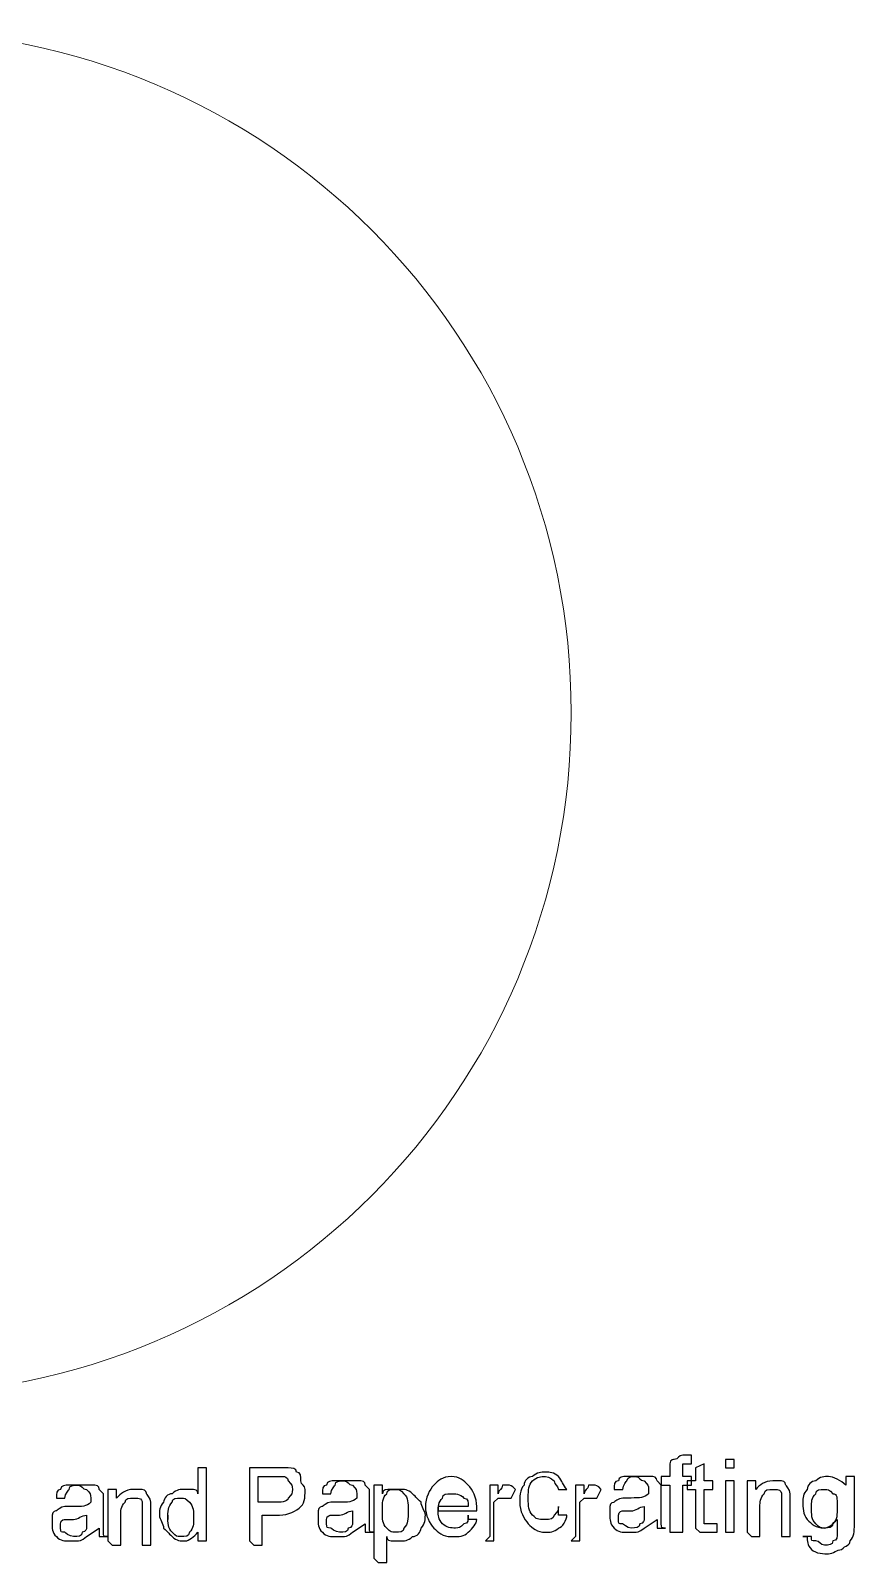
# Model space of a CAD drawing. Header units: centimetres. Extents: x -5.1 to 5.3, y -9.2 to 9.5.
# Drawn here: x 0.21 to 5.29, y -9.18 to 0.26 of the extents above; entities that cross this region are included whole.
import ezdxf

# ---------------------------------------------------------------- set-up
doc = ezdxf.new("R2010")
doc.units = ezdxf.units.CM
doc.header["$MEASUREMENT"] = 0
doc.layers.add('Layer 1', color=7, linetype='Continuous')

msp = doc.modelspace()

# ---------------------------------------------------------------- linework, layer by layer
at = {"layer": 'Layer 1', "color": 254, "lineweight": 13}
msp.add_open_spline([(-0.66146, 0.26458), (1.66687, 0.26458), (3.54541, -1.61396), (3.54541, -3.94229), (3.54541, -3.94229), (3.54541, -6.27062), (1.66687, -8.14916), (-0.66146, -8.14916), (-0.66146, -8.14916), (-2.98979, -8.14916), (-4.86833, -6.27062), (-4.86833, -3.94229), (-4.86833, -3.94229), (-4.86833, -1.61396), (-2.98979, 0.26458), (-0.66146, 0.26458)], degree=3, knots=[0, 0, 0, 0, 0.2, 0.2, 0.2, 0.2, 0.4, 0.4, 0.4, 0.4, 0.6, 0.6, 0.6, 0.6, 1, 1, 1, 1], dxfattribs=at)
at = {"layer": 'Layer 1', "color": 250}
for points, knots in [([(4.15396, -8.99583), (4.15396, -8.99583), (4.15396, -8.70479), (4.15396, -8.70479), (4.15396, -8.70479), (4.15396, -8.70479), (4.10104, -8.70479), (4.10104, -8.70479), (4.10104, -8.70479), (4.10104, -8.70479), (4.10104, -8.65187), (4.10104, -8.65187), (4.10104, -8.65187), (4.10104, -8.65187), (4.15396, -8.65187), (4.15396, -8.65187), (4.15396, -8.65187), (4.15396, -8.65187), (4.15396, -8.62541), (4.15396, -8.62541), (4.15396, -8.62541), (4.15396, -8.59895), (4.15396, -8.59895), (4.15396, -8.57249), (4.15396, -8.57249), (4.15396, -8.54603), (4.18042, -8.54603), (4.18042, -8.54603), (4.18042, -8.54603), (4.20688, -8.54603), (4.20688, -8.51957), (4.23334, -8.51957), (4.23334, -8.51957), (4.2598, -8.51957), (4.2598, -8.51957), (4.28626, -8.51957), (4.28626, -8.51957), (4.28626, -8.51957), (4.28626, -8.57249), (4.28626, -8.57249), (4.28626, -8.57249), (4.28626, -8.57249), (4.2598, -8.57249), (4.2598, -8.57249), (4.2598, -8.57249), (4.23334, -8.57249), (4.23334, -8.57249), (4.23334, -8.57249), (4.23334, -8.57249), (4.23334, -8.57249), (4.23334, -8.59895), (4.23334, -8.62541), (4.23334, -8.62541), (4.23334, -8.62541), (4.23334, -8.65187), (4.23334, -8.65187), (4.23334, -8.65187), (4.23334, -8.65187), (4.28626, -8.65187), (4.28626, -8.65187), (4.28626, -8.65187), (4.28626, -8.65187), (4.28626, -8.70479), (4.28626, -8.70479), (4.28626, -8.70479), (4.28626, -8.70479), (4.23334, -8.70479), (4.23334, -8.70479), (4.23334, -8.70479), (4.23334, -8.70479), (4.23334, -8.99583), (4.23334, -8.99583), (4.23334, -8.99583), (4.23334, -8.99583), (4.18042, -8.99583), (4.18042, -8.99583), (4.18042, -8.99583), (4.18042, -8.99583), (4.15396, -8.99583), (4.15396, -8.99583)], [0, 0, 0, 0, 0.047619, 0.047619, 0.047619, 0.047619, 0.0952381, 0.0952381, 0.0952381, 0.0952381, 0.1428571, 0.1428571, 0.1428571, 0.1428571, 0.1904762, 0.1904762, 0.1904762, 0.1904762, 0.2380952, 0.2380952, 0.2380952, 0.2380952, 0.2857143, 0.2857143, 0.2857143, 0.2857143, 0.3333333, 0.3333333, 0.3333333, 0.3333333, 0.3809524, 0.3809524, 0.3809524, 0.3809524, 0.4285714, 0.4285714, 0.4285714, 0.4285714, 0.4761905, 0.4761905, 0.4761905, 0.4761905, 0.5238095, 0.5238095, 0.5238095, 0.5238095, 0.5714286, 0.5714286, 0.5714286, 0.5714286, 0.6190476, 0.6190476, 0.6190476, 0.6190476, 0.6666667, 0.6666667, 0.6666667, 0.6666667, 0.7142857, 0.7142857, 0.7142857, 0.7142857, 0.7619048, 0.7619048, 0.7619048, 0.7619048, 0.8095238, 0.8095238, 0.8095238, 0.8095238, 0.8571429, 0.8571429, 0.8571429, 0.8571429, 0.9047619, 0.9047619, 0.9047619, 0.9047619, 1, 1, 1, 1]), ([(4.445, -8.94292), (4.445, -8.94292), (4.445, -8.99584), (4.445, -8.99584), (4.445, -8.99584), (4.41854, -8.99584), (4.41854, -8.99584), (4.39208, -8.99584), (4.39208, -8.99584), (4.36562, -8.99584), (4.36562, -8.99584), (4.33916, -8.99584), (4.33916, -8.99584), (4.33916, -8.99584), (4.3127, -8.96938), (4.3127, -8.96938), (4.3127, -8.96938), (4.3127, -8.96938), (4.3127, -8.94292), (4.3127, -8.91646), (4.3127, -8.91646), (4.3127, -8.91646), (4.3127, -8.73125), (4.3127, -8.73125), (4.3127, -8.73125), (4.3127, -8.73125), (4.25978, -8.73125), (4.25978, -8.73125), (4.25978, -8.73125), (4.25978, -8.73125), (4.25978, -8.67833), (4.25978, -8.67833), (4.25978, -8.67833), (4.25978, -8.67833), (4.3127, -8.67833), (4.3127, -8.67833), (4.3127, -8.67833), (4.3127, -8.67833), (4.3127, -8.59896), (4.3127, -8.59896), (4.3127, -8.59896), (4.3127, -8.59896), (4.36562, -8.5725), (4.36562, -8.5725), (4.36562, -8.5725), (4.36562, -8.5725), (4.36562, -8.67833), (4.36562, -8.67833), (4.36562, -8.67833), (4.36562, -8.67833), (4.41854, -8.67833), (4.41854, -8.67833), (4.41854, -8.67833), (4.41854, -8.67833), (4.41854, -8.73125), (4.41854, -8.73125), (4.41854, -8.73125), (4.41854, -8.73125), (4.36562, -8.73125), (4.36562, -8.73125), (4.36562, -8.73125), (4.36562, -8.73125), (4.36562, -8.91646), (4.36562, -8.91646), (4.36562, -8.91646), (4.36562, -8.94292), (4.36562, -8.94292), (4.36562, -8.94292), (4.36562, -8.94292), (4.36562, -8.94292), (4.36562, -8.94292), (4.36562, -8.94292), (4.36562, -8.94292), (4.36562, -8.94292), (4.36562, -8.94292), (4.39208, -8.94292), (4.39208, -8.94292), (4.39208, -8.94292), (4.41854, -8.94292), (4.41854, -8.94292), (4.41854, -8.94292), (4.41854, -8.94292), (4.445, -8.94292), (4.445, -8.94292)], [0, 0, 0, 0, 0.0454545, 0.0454545, 0.0454545, 0.0454545, 0.0909091, 0.0909091, 0.0909091, 0.0909091, 0.1363636, 0.1363636, 0.1363636, 0.1363636, 0.1818182, 0.1818182, 0.1818182, 0.1818182, 0.2272727, 0.2272727, 0.2272727, 0.2272727, 0.2727273, 0.2727273, 0.2727273, 0.2727273, 0.3181818, 0.3181818, 0.3181818, 0.3181818, 0.3636364, 0.3636364, 0.3636364, 0.3636364, 0.4090909, 0.4090909, 0.4090909, 0.4090909, 0.4545455, 0.4545455, 0.4545455, 0.4545455, 0.5, 0.5, 0.5, 0.5, 0.5454545, 0.5454545, 0.5454545, 0.5454545, 0.5909091, 0.5909091, 0.5909091, 0.5909091, 0.6363636, 0.6363636, 0.6363636, 0.6363636, 0.6818182, 0.6818182, 0.6818182, 0.6818182, 0.7272727, 0.7272727, 0.7272727, 0.7272727, 0.7727273, 0.7727273, 0.7727273, 0.7727273, 0.8181818, 0.8181818, 0.8181818, 0.8181818, 0.8636364, 0.8636364, 0.8636364, 0.8636364, 0.9090909, 0.9090909, 0.9090909, 0.9090909, 1, 1, 1, 1]), ([(4.49792, -8.59896), (4.49792, -8.59896), (4.49792, -8.54604), (4.49792, -8.54604), (4.49792, -8.54604), (4.49792, -8.54604), (4.55084, -8.54604), (4.55084, -8.54604), (4.55084, -8.54604), (4.55084, -8.54604), (4.55084, -8.59896), (4.55084, -8.59896), (4.55084, -8.59896), (4.55084, -8.59896), (4.49792, -8.59896), (4.49792, -8.59896)], [0, 0, 0, 0, 0.2, 0.2, 0.2, 0.2, 0.4, 0.4, 0.4, 0.4, 0.6, 0.6, 0.6, 0.6, 1, 1, 1, 1]), ([(1.24354, -9.04875), (1.24354, -9.04875), (1.24354, -8.99583), (1.24354, -8.99583), (1.24354, -8.99583), (1.21708, -9.02229), (1.19062, -9.04875), (1.16416, -9.04875), (1.16416, -9.04875), (1.1377, -9.04875), (1.11124, -9.04875), (1.08478, -9.02229), (1.08478, -9.02229), (1.05832, -8.99583), (1.05832, -8.99583), (1.03186, -8.96937), (1.03186, -8.96937), (1.03186, -8.94291), (1.0054, -8.91645), (1.0054, -8.89), (1.0054, -8.89), (1.0054, -8.86354), (1.0054, -8.83708), (1.03186, -8.81063), (1.03186, -8.81063), (1.03186, -8.78417), (1.05832, -8.75771), (1.08478, -8.75771), (1.08478, -8.75771), (1.11124, -8.73125), (1.1377, -8.73125), (1.16416, -8.73125), (1.16416, -8.73125), (1.19062, -8.73125), (1.19062, -8.73125), (1.21708, -8.73125), (1.21708, -8.73125), (1.24354, -8.73125), (1.24354, -8.75771), (1.24354, -8.75771), (1.24354, -8.75771), (1.24354, -8.75771), (1.24354, -8.59896), (1.24354, -8.59896), (1.24354, -8.59896), (1.24354, -8.59896), (1.29646, -8.59896), (1.29646, -8.59896), (1.29646, -8.59896), (1.29646, -8.59896), (1.29646, -9.04875), (1.29646, -9.04875), (1.29646, -9.04875), (1.29646, -9.04875), (1.24354, -9.04875), (1.24354, -9.04875)], [0, 0, 0, 0, 0.0666667, 0.0666667, 0.0666667, 0.0666667, 0.1333333, 0.1333333, 0.1333333, 0.1333333, 0.2, 0.2, 0.2, 0.2, 0.2666667, 0.2666667, 0.2666667, 0.2666667, 0.3333333, 0.3333333, 0.3333333, 0.3333333, 0.4, 0.4, 0.4, 0.4, 0.4666667, 0.4666667, 0.4666667, 0.4666667, 0.5333333, 0.5333333, 0.5333333, 0.5333333, 0.6, 0.6, 0.6, 0.6, 0.6666667, 0.6666667, 0.6666667, 0.6666667, 0.7333333, 0.7333333, 0.7333333, 0.7333333, 0.8, 0.8, 0.8, 0.8, 0.8666667, 0.8666667, 0.8666667, 0.8666667, 1, 1, 1, 1]), ([(1.56104, -9.04875), (1.56104, -9.04875), (1.56104, -8.59896), (1.56104, -8.59896), (1.56104, -8.59896), (1.56104, -8.59896), (1.71979, -8.59896), (1.71979, -8.59896), (1.71979, -8.59896), (1.74625, -8.59896), (1.77271, -8.59896), (1.79917, -8.59896), (1.79917, -8.59896), (1.82563, -8.59896), (1.85209, -8.59896), (1.85209, -8.62542), (1.85209, -8.62542), (1.87855, -8.62542), (1.87855, -8.65188), (1.87855, -8.67834), (1.87855, -8.67834), (1.87855, -8.7048), (1.90501, -8.7048), (1.90501, -8.73126), (1.90501, -8.73126), (1.90501, -8.75772), (1.90501, -8.81064), (1.87855, -8.83709), (1.87855, -8.83709), (1.85209, -8.86355), (1.79917, -8.89001), (1.74626, -8.89001), (1.74626, -8.89001), (1.74626, -8.89001), (1.64043, -8.89001), (1.64043, -8.89001), (1.64043, -8.89001), (1.64043, -8.89001), (1.64043, -9.07522), (1.64043, -9.07522), (1.64043, -9.07522), (1.64043, -9.07522), (1.58751, -9.07522), (1.58751, -9.07522), (1.58751, -9.07522), (1.58751, -9.07522), (1.56104, -9.04875), (1.56104, -9.04875)], [0, 0, 0, 0, 0.0769231, 0.0769231, 0.0769231, 0.0769231, 0.1538462, 0.1538462, 0.1538462, 0.1538462, 0.2307692, 0.2307692, 0.2307692, 0.2307692, 0.3076923, 0.3076923, 0.3076923, 0.3076923, 0.3846154, 0.3846154, 0.3846154, 0.3846154, 0.4615385, 0.4615385, 0.4615385, 0.4615385, 0.5384615, 0.5384615, 0.5384615, 0.5384615, 0.6153846, 0.6153846, 0.6153846, 0.6153846, 0.6923077, 0.6923077, 0.6923077, 0.6923077, 0.7692308, 0.7692308, 0.7692308, 0.7692308, 0.8461538, 0.8461538, 0.8461538, 0.8461538, 1, 1, 1, 1]), ([(1.61396, -8.81062), (1.61396, -8.81062), (1.71979, -8.81062), (1.71979, -8.81062), (1.71979, -8.81062), (1.74625, -8.81062), (1.79917, -8.81062), (1.79917, -8.78416), (1.79917, -8.78416), (1.82563, -8.7577), (1.82563, -8.7577), (1.82563, -8.73124), (1.82563, -8.73124), (1.82563, -8.70478), (1.82563, -8.70478), (1.79917, -8.67832), (1.79917, -8.67832), (1.79917, -8.65186), (1.77271, -8.65186), (1.77271, -8.65186), (1.77271, -8.65186), (1.77271, -8.65186), (1.74625, -8.65186), (1.71979, -8.65186), (1.71979, -8.65186), (1.71979, -8.65186), (1.61396, -8.65186), (1.61396, -8.65186), (1.61396, -8.65186), (1.61396, -8.65186), (1.61396, -8.81061), (1.61396, -8.81061), (1.61396, -8.81061), (1.61396, -8.81061), (1.61396, -8.81062), (1.61396, -8.81062)], [0, 0, 0, 0, 0.1, 0.1, 0.1, 0.1, 0.2, 0.2, 0.2, 0.2, 0.3, 0.3, 0.3, 0.3, 0.4, 0.4, 0.4, 0.4, 0.5, 0.5, 0.5, 0.5, 0.6, 0.6, 0.6, 0.6, 0.7, 0.7, 0.7, 0.7, 0.8, 0.8, 0.8, 0.8, 1, 1, 1, 1]), ([(2.19604, -8.99583), (2.16958, -9.02229), (2.14312, -9.02229), (2.14312, -9.02229), (2.14312, -9.02229), (2.11666, -9.02229), (2.0902, -9.02229), (2.0902, -9.02229), (2.0902, -9.02229), (2.06374, -9.02229), (2.03728, -9.02229), (2.01082, -8.99583), (2.01082, -8.99583), (1.98436, -8.96937), (1.98436, -8.94291), (1.98436, -8.91646), (1.98436, -8.91646), (1.98436, -8.89), (1.98436, -8.89), (1.98436, -8.86354), (1.98436, -8.86354), (1.98436, -8.83708), (2.01082, -8.83708), (2.01082, -8.83708), (2.01082, -8.83708), (2.01082, -8.83708), (2.03728, -8.81062), (2.06374, -8.81062), (2.06374, -8.81062), (2.06374, -8.81062), (2.0902, -8.81062), (2.11666, -8.81062), (2.11666, -8.81062), (2.16958, -8.81062), (2.19604, -8.81062), (2.22249, -8.78416), (2.22249, -8.78416), (2.22249, -8.78416), (2.22249, -8.78416), (2.22249, -8.7577), (2.22249, -8.7577), (2.22249, -8.73124), (2.22249, -8.73124), (2.19603, -8.70478), (2.19603, -8.70478), (2.16957, -8.70478), (2.16957, -8.67832), (2.14311, -8.67832), (2.14311, -8.67832), (2.11665, -8.67832), (2.09019, -8.67832), (2.09019, -8.70478), (2.09019, -8.70478), (2.09019, -8.70478), (2.06373, -8.73124), (2.06373, -8.7577), (2.06373, -8.7577), (2.06373, -8.7577), (2.01081, -8.7577), (2.01081, -8.7577), (2.01081, -8.7577), (2.01081, -8.73124), (2.01081, -8.70478), (2.03727, -8.70478), (2.03727, -8.70478), (2.03727, -8.67832), (2.06373, -8.67832), (2.09019, -8.67832), (2.09019, -8.67832), (2.11665, -8.67832), (2.14311, -8.67832), (2.16957, -8.67832), (2.16957, -8.67832), (2.19603, -8.67832), (2.22249, -8.67832), (2.24895, -8.67832), (2.24895, -8.67832), (2.27541, -8.67832), (2.27541, -8.70478), (2.27541, -8.70478), (2.27541, -8.70478), (2.27541, -8.70478), (2.30187, -8.73124), (2.30187, -8.73124), (2.30187, -8.73124), (2.30187, -8.73124), (2.30187, -8.7577), (2.30187, -8.78416), (2.30187, -8.78416), (2.30187, -8.78416), (2.30187, -8.86354), (2.30187, -8.86354), (2.30187, -8.86354), (2.30187, -8.91646), (2.30187, -8.94292), (2.30187, -8.96937), (2.30187, -8.96937), (2.30187, -8.99583), (2.30187, -8.99583), (2.32833, -8.99583), (2.32833, -8.99583), (2.32833, -8.99583), (2.27541, -8.99583), (2.27541, -8.99583), (2.27541, -8.99583), (2.27541, -8.99583), (2.27541, -8.96937), (2.27541, -8.94291), (2.27541, -8.94291), (2.27541, -8.94291), (2.19604, -8.99583), (2.19604, -8.99583)], [0, 0, 0, 0, 0.0344828, 0.0344828, 0.0344828, 0.0344828, 0.0689655, 0.0689655, 0.0689655, 0.0689655, 0.1034483, 0.1034483, 0.1034483, 0.1034483, 0.137931, 0.137931, 0.137931, 0.137931, 0.1724138, 0.1724138, 0.1724138, 0.1724138, 0.2068966, 0.2068966, 0.2068966, 0.2068966, 0.2413793, 0.2413793, 0.2413793, 0.2413793, 0.2758621, 0.2758621, 0.2758621, 0.2758621, 0.3103448, 0.3103448, 0.3103448, 0.3103448, 0.3448276, 0.3448276, 0.3448276, 0.3448276, 0.3793103, 0.3793103, 0.3793103, 0.3793103, 0.4137931, 0.4137931, 0.4137931, 0.4137931, 0.4482759, 0.4482759, 0.4482759, 0.4482759, 0.4827586, 0.4827586, 0.4827586, 0.4827586, 0.5172414, 0.5172414, 0.5172414, 0.5172414, 0.5517241, 0.5517241, 0.5517241, 0.5517241, 0.5862069, 0.5862069, 0.5862069, 0.5862069, 0.6206897, 0.6206897, 0.6206897, 0.6206897, 0.6551724, 0.6551724, 0.6551724, 0.6551724, 0.6896552, 0.6896552, 0.6896552, 0.6896552, 0.7241379, 0.7241379, 0.7241379, 0.7241379, 0.7586207, 0.7586207, 0.7586207, 0.7586207, 0.7931034, 0.7931034, 0.7931034, 0.7931034, 0.8275862, 0.8275862, 0.8275862, 0.8275862, 0.862069, 0.862069, 0.862069, 0.862069, 0.8965517, 0.8965517, 0.8965517, 0.8965517, 0.9310345, 0.9310345, 0.9310345, 0.9310345, 1, 1, 1, 1]), ([(2.91042, -8.91646), (2.91042, -8.91646), (2.96334, -8.91646), (2.96334, -8.91646), (2.96334, -8.91646), (2.96334, -8.94292), (2.93688, -8.96938), (2.91042, -8.99584), (2.91042, -8.99584), (2.88396, -9.0223), (2.8575, -9.0223), (2.80459, -9.0223), (2.80459, -9.0223), (2.75167, -9.0223), (2.72521, -8.99584), (2.69876, -8.96938), (2.69876, -8.96938), (2.6723, -8.94292), (2.64584, -8.89001), (2.64584, -8.83709), (2.64584, -8.83709), (2.64584, -8.78417), (2.6723, -8.73126), (2.69876, -8.7048), (2.69876, -8.7048), (2.72522, -8.67834), (2.75168, -8.65188), (2.80459, -8.65188), (2.80459, -8.65188), (2.85751, -8.65188), (2.88397, -8.67834), (2.91042, -8.7048), (2.91042, -8.7048), (2.93688, -8.73126), (2.96334, -8.78418), (2.96334, -8.83709), (2.96334, -8.83709), (2.96334, -8.83709), (2.96334, -8.83709), (2.96334, -8.86355), (2.96334, -8.86355), (2.96334, -8.86355), (2.72521, -8.86355), (2.72521, -8.86355), (2.72521, -8.86355), (2.72521, -8.89001), (2.72521, -8.91647), (2.75167, -8.94293), (2.75167, -8.94293), (2.77813, -8.96939), (2.80459, -8.96939), (2.83105, -8.96939), (2.83105, -8.96939), (2.85751, -8.96939), (2.85751, -8.96939), (2.88397, -8.94293), (2.88397, -8.94293), (2.91043, -8.94293), (2.91043, -8.91647), (2.91043, -8.89001), (2.91043, -8.89001), (2.91043, -8.89001), (2.91042, -8.91646), (2.91042, -8.91646)], [0, 0, 0, 0, 0.0588235, 0.0588235, 0.0588235, 0.0588235, 0.1176471, 0.1176471, 0.1176471, 0.1176471, 0.1764706, 0.1764706, 0.1764706, 0.1764706, 0.2352941, 0.2352941, 0.2352941, 0.2352941, 0.2941176, 0.2941176, 0.2941176, 0.2941176, 0.3529412, 0.3529412, 0.3529412, 0.3529412, 0.4117647, 0.4117647, 0.4117647, 0.4117647, 0.4705882, 0.4705882, 0.4705882, 0.4705882, 0.5294118, 0.5294118, 0.5294118, 0.5294118, 0.5882353, 0.5882353, 0.5882353, 0.5882353, 0.6470588, 0.6470588, 0.6470588, 0.6470588, 0.7058824, 0.7058824, 0.7058824, 0.7058824, 0.7647059, 0.7647059, 0.7647059, 0.7647059, 0.8235294, 0.8235294, 0.8235294, 0.8235294, 0.8823529, 0.8823529, 0.8823529, 0.8823529, 1, 1, 1, 1]), ([(3.46604, -8.89), (3.46604, -8.89), (3.51896, -8.89), (3.51896, -8.89), (3.51896, -8.89), (3.51896, -8.91646), (3.4925, -8.96938), (3.46604, -8.96938), (3.46604, -8.96938), (3.43958, -8.99584), (3.41312, -8.99584), (3.38666, -8.99584), (3.38666, -8.99584), (3.33374, -8.99584), (3.30728, -8.96938), (3.28083, -8.94292), (3.28083, -8.94292), (3.25437, -8.91646), (3.22791, -8.86355), (3.22791, -8.81063), (3.22791, -8.81063), (3.22791, -8.78417), (3.22791, -8.73126), (3.25437, -8.7048), (3.25437, -8.7048), (3.25437, -8.67834), (3.28083, -8.65188), (3.30729, -8.65188), (3.30729, -8.65188), (3.33375, -8.62542), (3.36021, -8.62542), (3.38667, -8.62542), (3.38667, -8.62542), (3.41313, -8.62542), (3.43959, -8.62542), (3.46605, -8.65188), (3.46605, -8.65188), (3.49251, -8.67834), (3.49251, -8.7048), (3.51897, -8.73126), (3.51897, -8.73126), (3.51897, -8.73126), (3.46605, -8.73126), (3.46605, -8.73126), (3.46605, -8.73126), (3.46605, -8.7048), (3.43959, -8.7048), (3.43959, -8.67834), (3.43959, -8.67834), (3.43959, -8.67834), (3.41313, -8.65188), (3.38667, -8.65188), (3.38667, -8.65188), (3.36021, -8.65188), (3.33375, -8.65188), (3.30729, -8.67834), (3.30729, -8.67834), (3.28083, -8.7048), (3.28083, -8.73126), (3.28083, -8.78417), (3.28083, -8.78417), (3.28083, -8.83709), (3.28083, -8.86355), (3.30729, -8.89), (3.30729, -8.89), (3.33375, -8.91646), (3.33375, -8.91646), (3.38667, -8.91646), (3.38667, -8.91646), (3.41313, -8.91646), (3.43959, -8.91646), (3.43959, -8.89), (3.43959, -8.89), (3.46605, -8.86354), (3.46605, -8.86354), (3.46605, -8.83708), (3.46605, -8.83708), (3.46605, -8.83708), (3.46604, -8.89), (3.46604, -8.89)], [0, 0, 0, 0, 0.047619, 0.047619, 0.047619, 0.047619, 0.0952381, 0.0952381, 0.0952381, 0.0952381, 0.1428571, 0.1428571, 0.1428571, 0.1428571, 0.1904762, 0.1904762, 0.1904762, 0.1904762, 0.2380952, 0.2380952, 0.2380952, 0.2380952, 0.2857143, 0.2857143, 0.2857143, 0.2857143, 0.3333333, 0.3333333, 0.3333333, 0.3333333, 0.3809524, 0.3809524, 0.3809524, 0.3809524, 0.4285714, 0.4285714, 0.4285714, 0.4285714, 0.4761905, 0.4761905, 0.4761905, 0.4761905, 0.5238095, 0.5238095, 0.5238095, 0.5238095, 0.5714286, 0.5714286, 0.5714286, 0.5714286, 0.6190476, 0.6190476, 0.6190476, 0.6190476, 0.6666667, 0.6666667, 0.6666667, 0.6666667, 0.7142857, 0.7142857, 0.7142857, 0.7142857, 0.7619048, 0.7619048, 0.7619048, 0.7619048, 0.8095238, 0.8095238, 0.8095238, 0.8095238, 0.8571429, 0.8571429, 0.8571429, 0.8571429, 0.9047619, 0.9047619, 0.9047619, 0.9047619, 1, 1, 1, 1]), ([(3.99521, -8.96937), (3.96875, -8.99583), (3.94229, -8.99583), (3.94229, -8.99583), (3.94229, -8.99583), (3.91583, -8.99583), (3.88937, -8.99583), (3.88937, -8.99583), (3.88937, -8.99583), (3.86291, -8.99583), (3.83645, -8.99583), (3.80999, -8.96937), (3.80999, -8.96937), (3.78353, -8.94291), (3.78353, -8.91645), (3.78353, -8.89), (3.78353, -8.89), (3.78353, -8.86354), (3.78353, -8.86354), (3.78353, -8.83708), (3.78353, -8.83708), (3.78353, -8.81062), (3.80999, -8.81062), (3.80999, -8.81062), (3.80999, -8.81062), (3.80999, -8.81062), (3.83645, -8.78416), (3.86291, -8.78416), (3.86291, -8.78416), (3.86291, -8.78416), (3.88937, -8.78416), (3.91583, -8.78416), (3.91583, -8.78416), (3.96875, -8.78416), (3.99521, -8.78416), (4.02166, -8.7577), (4.02166, -8.7577), (4.02166, -8.7577), (4.02166, -8.7577), (4.02166, -8.73124), (4.02166, -8.73124), (4.02166, -8.70478), (4.02166, -8.70478), (3.9952, -8.67832), (3.9952, -8.67832), (3.96874, -8.67832), (3.96874, -8.65186), (3.94228, -8.65186), (3.94228, -8.65186), (3.91582, -8.65186), (3.88936, -8.65186), (3.88936, -8.67832), (3.88936, -8.67832), (3.88936, -8.67832), (3.8629, -8.70478), (3.8629, -8.73124), (3.8629, -8.73124), (3.8629, -8.73124), (3.80998, -8.73124), (3.80998, -8.73124), (3.80998, -8.73124), (3.80998, -8.70478), (3.80998, -8.67832), (3.83644, -8.67832), (3.83644, -8.67832), (3.83644, -8.65186), (3.8629, -8.65186), (3.88936, -8.65186), (3.88936, -8.65186), (3.91582, -8.65186), (3.94228, -8.65186), (3.96874, -8.65186), (3.96874, -8.65186), (3.9952, -8.65186), (4.02166, -8.65186), (4.04812, -8.65186), (4.04812, -8.65186), (4.07458, -8.65186), (4.07458, -8.67832), (4.07458, -8.67832), (4.07458, -8.67832), (4.07458, -8.67832), (4.10104, -8.70478), (4.10104, -8.70478), (4.10104, -8.70478), (4.10104, -8.70478), (4.10104, -8.73124), (4.10104, -8.7577), (4.10104, -8.7577), (4.10104, -8.7577), (4.10104, -8.83708), (4.10104, -8.83708), (4.10104, -8.83708), (4.10104, -8.89), (4.10104, -8.91646), (4.10104, -8.94291), (4.10104, -8.94291), (4.10104, -8.96937), (4.10104, -8.96937), (4.1275, -8.96937), (4.1275, -8.96937), (4.1275, -8.96937), (4.07458, -8.96937), (4.07458, -8.96937), (4.07458, -8.96937), (4.07458, -8.96937), (4.07458, -8.94291), (4.07458, -8.91645), (4.07458, -8.91645), (4.07458, -8.91645), (3.99521, -8.96937), (3.99521, -8.96937)], [0, 0, 0, 0, 0.0344828, 0.0344828, 0.0344828, 0.0344828, 0.0689655, 0.0689655, 0.0689655, 0.0689655, 0.1034483, 0.1034483, 0.1034483, 0.1034483, 0.137931, 0.137931, 0.137931, 0.137931, 0.1724138, 0.1724138, 0.1724138, 0.1724138, 0.2068966, 0.2068966, 0.2068966, 0.2068966, 0.2413793, 0.2413793, 0.2413793, 0.2413793, 0.2758621, 0.2758621, 0.2758621, 0.2758621, 0.3103448, 0.3103448, 0.3103448, 0.3103448, 0.3448276, 0.3448276, 0.3448276, 0.3448276, 0.3793103, 0.3793103, 0.3793103, 0.3793103, 0.4137931, 0.4137931, 0.4137931, 0.4137931, 0.4482759, 0.4482759, 0.4482759, 0.4482759, 0.4827586, 0.4827586, 0.4827586, 0.4827586, 0.5172414, 0.5172414, 0.5172414, 0.5172414, 0.5517241, 0.5517241, 0.5517241, 0.5517241, 0.5862069, 0.5862069, 0.5862069, 0.5862069, 0.6206897, 0.6206897, 0.6206897, 0.6206897, 0.6551724, 0.6551724, 0.6551724, 0.6551724, 0.6896552, 0.6896552, 0.6896552, 0.6896552, 0.7241379, 0.7241379, 0.7241379, 0.7241379, 0.7586207, 0.7586207, 0.7586207, 0.7586207, 0.7931034, 0.7931034, 0.7931034, 0.7931034, 0.8275862, 0.8275862, 0.8275862, 0.8275862, 0.862069, 0.862069, 0.862069, 0.862069, 0.8965517, 0.8965517, 0.8965517, 0.8965517, 0.9310345, 0.9310345, 0.9310345, 0.9310345, 1, 1, 1, 1]), ([(4.49792, -8.99583), (4.49792, -8.99583), (4.49792, -8.67833), (4.49792, -8.67833), (4.49792, -8.67833), (4.49792, -8.67833), (4.55084, -8.67833), (4.55084, -8.67833), (4.55084, -8.67833), (4.55084, -8.67833), (4.55084, -8.99583), (4.55084, -8.99583), (4.55084, -8.99583), (4.55084, -8.99583), (4.49792, -8.99583), (4.49792, -8.99583)], [0, 0, 0, 0, 0.2, 0.2, 0.2, 0.2, 0.4, 0.4, 0.4, 0.4, 0.6, 0.6, 0.6, 0.6, 1, 1, 1, 1]), ([(4.63021, -8.99583), (4.63021, -8.99583), (4.63021, -8.67833), (4.63021, -8.67833), (4.63021, -8.67833), (4.63021, -8.67833), (4.68313, -8.67833), (4.68313, -8.67833), (4.68313, -8.67833), (4.68313, -8.67833), (4.68313, -8.73125), (4.68313, -8.73125), (4.68313, -8.73125), (4.70959, -8.70479), (4.73605, -8.67833), (4.78896, -8.67833), (4.78896, -8.67833), (4.81542, -8.67833), (4.81542, -8.67833), (4.84188, -8.67833), (4.84188, -8.67833), (4.86834, -8.67833), (4.86834, -8.70479), (4.86834, -8.70479), (4.86834, -8.70479), (4.86834, -8.70479), (4.8948, -8.73125), (4.8948, -8.75771), (4.8948, -8.75771), (4.8948, -8.75771), (4.8948, -8.78417), (4.8948, -8.81063), (4.8948, -8.81063), (4.8948, -8.81063), (4.8948, -9.0223), (4.8948, -9.0223), (4.8948, -9.0223), (4.8948, -9.0223), (4.84188, -9.0223), (4.84188, -9.0223), (4.84188, -9.0223), (4.84188, -9.0223), (4.84188, -8.81063), (4.84188, -8.81063), (4.84188, -8.81063), (4.84188, -8.78417), (4.84188, -8.75771), (4.84188, -8.75771), (4.84188, -8.75771), (4.84188, -8.75771), (4.84188, -8.73125), (4.81542, -8.73125), (4.81542, -8.73125), (4.81542, -8.73125), (4.78896, -8.73125), (4.78896, -8.73125), (4.78896, -8.73125), (4.7625, -8.73125), (4.73604, -8.73125), (4.73604, -8.75771), (4.73604, -8.75771), (4.70958, -8.78417), (4.70958, -8.81063), (4.70958, -8.83709), (4.70958, -8.83709), (4.70958, -8.83709), (4.70958, -9.0223), (4.70958, -9.0223), (4.70958, -9.0223), (4.70958, -9.0223), (4.65666, -9.0223), (4.65666, -9.0223), (4.65666, -9.0223), (4.65666, -9.0223), (4.63021, -8.99583), (4.63021, -8.99583)], [0, 0, 0, 0, 0.05, 0.05, 0.05, 0.05, 0.1, 0.1, 0.1, 0.1, 0.15, 0.15, 0.15, 0.15, 0.2, 0.2, 0.2, 0.2, 0.25, 0.25, 0.25, 0.25, 0.3, 0.3, 0.3, 0.3, 0.35, 0.35, 0.35, 0.35, 0.4, 0.4, 0.4, 0.4, 0.45, 0.45, 0.45, 0.45, 0.5, 0.5, 0.5, 0.5, 0.55, 0.55, 0.55, 0.55, 0.6, 0.6, 0.6, 0.6, 0.65, 0.65, 0.65, 0.65, 0.7, 0.7, 0.7, 0.7, 0.75, 0.75, 0.75, 0.75, 0.8, 0.8, 0.8, 0.8, 0.85, 0.85, 0.85, 0.85, 0.9, 0.9, 0.9, 0.9, 1, 1, 1, 1]), ([(4.97417, -9.02229), (4.97417, -9.02229), (5.02709, -9.02229), (5.02709, -9.02229), (5.02709, -9.02229), (5.02709, -9.04875), (5.02709, -9.04875), (5.05355, -9.04875), (5.05355, -9.04875), (5.08001, -9.04875), (5.08001, -9.07521), (5.10647, -9.07521), (5.10647, -9.07521), (5.13293, -9.07521), (5.15939, -9.07521), (5.15939, -9.04875), (5.15939, -9.04875), (5.18585, -9.04875), (5.18585, -9.02229), (5.18585, -8.99583), (5.18585, -8.99583), (5.18585, -8.99583), (5.18585, -8.96937), (5.18585, -8.91646), (5.18585, -8.91646), (5.15939, -8.94292), (5.13293, -8.96938), (5.10647, -8.96938), (5.10647, -8.96938), (5.05355, -8.96938), (5.02709, -8.94292), (5.00064, -8.91646), (5.00064, -8.91646), (4.97418, -8.89), (4.97418, -8.83709), (4.97418, -8.81063), (4.97418, -8.81063), (4.97418, -8.78417), (4.97418, -8.75771), (5.00064, -8.73126), (5.00064, -8.73126), (5.00064, -8.7048), (5.0271, -8.67834), (5.05356, -8.67834), (5.05356, -8.67834), (5.08002, -8.65188), (5.10648, -8.65188), (5.13294, -8.65188), (5.13294, -8.65188), (5.1594, -8.65188), (5.21232, -8.67834), (5.23877, -8.7048), (5.23877, -8.7048), (5.23877, -8.7048), (5.23877, -8.65188), (5.23877, -8.65188), (5.23877, -8.65188), (5.23877, -8.65188), (5.29169, -8.65188), (5.29169, -8.65188), (5.29169, -8.65188), (5.29169, -8.65188), (5.29169, -8.94292), (5.29169, -8.94292), (5.29169, -8.94292), (5.29169, -8.99584), (5.29169, -9.0223), (5.26523, -9.04875), (5.26523, -9.04875), (5.26523, -9.07521), (5.23877, -9.07521), (5.21231, -9.10167), (5.21231, -9.10167), (5.18585, -9.10167), (5.15939, -9.12813), (5.13293, -9.12813), (5.13293, -9.12813), (5.10647, -9.12813), (5.05355, -9.12813), (5.0271, -9.10167), (5.0271, -9.10167), (5.00064, -9.07521), (5.00064, -9.04875), (5.00064, -9.0223), (5.00064, -9.0223), (5.00064, -9.0223), (4.97417, -9.02229), (4.97417, -9.02229)], [0, 0, 0, 0, 0.0434783, 0.0434783, 0.0434783, 0.0434783, 0.0869565, 0.0869565, 0.0869565, 0.0869565, 0.1304348, 0.1304348, 0.1304348, 0.1304348, 0.173913, 0.173913, 0.173913, 0.173913, 0.2173913, 0.2173913, 0.2173913, 0.2173913, 0.2608696, 0.2608696, 0.2608696, 0.2608696, 0.3043478, 0.3043478, 0.3043478, 0.3043478, 0.3478261, 0.3478261, 0.3478261, 0.3478261, 0.3913043, 0.3913043, 0.3913043, 0.3913043, 0.4347826, 0.4347826, 0.4347826, 0.4347826, 0.4782609, 0.4782609, 0.4782609, 0.4782609, 0.5217391, 0.5217391, 0.5217391, 0.5217391, 0.5652174, 0.5652174, 0.5652174, 0.5652174, 0.6086957, 0.6086957, 0.6086957, 0.6086957, 0.6521739, 0.6521739, 0.6521739, 0.6521739, 0.6956522, 0.6956522, 0.6956522, 0.6956522, 0.7391304, 0.7391304, 0.7391304, 0.7391304, 0.7826087, 0.7826087, 0.7826087, 0.7826087, 0.826087, 0.826087, 0.826087, 0.826087, 0.8695652, 0.8695652, 0.8695652, 0.8695652, 0.9130435, 0.9130435, 0.9130435, 0.9130435, 1, 1, 1, 1]), ([(0.55563, -9.02229), (0.52917, -9.04875), (0.50271, -9.04875), (0.50271, -9.04875), (0.50271, -9.04875), (0.47625, -9.04875), (0.44979, -9.04875), (0.44979, -9.04875), (0.44979, -9.04875), (0.42333, -9.04875), (0.39687, -9.04875), (0.37041, -9.02229), (0.37041, -9.02229), (0.34395, -8.99583), (0.34395, -8.96937), (0.34395, -8.94292), (0.34395, -8.94292), (0.34395, -8.91646), (0.34395, -8.91646), (0.34395, -8.89), (0.34395, -8.89), (0.34395, -8.86354), (0.37041, -8.86354), (0.37041, -8.86354), (0.37041, -8.86354), (0.37041, -8.86354), (0.39687, -8.83708), (0.42333, -8.83708), (0.42333, -8.83708), (0.42333, -8.83708), (0.44979, -8.83708), (0.47625, -8.83708), (0.47625, -8.83708), (0.52917, -8.83708), (0.55563, -8.83708), (0.58208, -8.81062), (0.58208, -8.81062), (0.58208, -8.81062), (0.58208, -8.81062), (0.58208, -8.78416), (0.58208, -8.78416), (0.58208, -8.7577), (0.58208, -8.7577), (0.55562, -8.73124), (0.55562, -8.73124), (0.52916, -8.73124), (0.52916, -8.70478), (0.5027, -8.70478), (0.5027, -8.70478), (0.47624, -8.70478), (0.44978, -8.70478), (0.44978, -8.73124), (0.44978, -8.73124), (0.44978, -8.73124), (0.42332, -8.7577), (0.42332, -8.78416), (0.42332, -8.78416), (0.42332, -8.78416), (0.3704, -8.78416), (0.3704, -8.78416), (0.3704, -8.78416), (0.3704, -8.7577), (0.3704, -8.73124), (0.39686, -8.73124), (0.39686, -8.73124), (0.39686, -8.70478), (0.42332, -8.70478), (0.44978, -8.70478), (0.44978, -8.70478), (0.47624, -8.70478), (0.5027, -8.70478), (0.52916, -8.70478), (0.52916, -8.70478), (0.55562, -8.70478), (0.58208, -8.70478), (0.60854, -8.70478), (0.60854, -8.70478), (0.635, -8.70478), (0.635, -8.73124), (0.635, -8.73124), (0.635, -8.73124), (0.635, -8.73124), (0.66146, -8.7577), (0.66146, -8.7577), (0.66146, -8.7577), (0.66146, -8.7577), (0.66146, -8.78416), (0.66146, -8.81062), (0.66146, -8.81062), (0.66146, -8.81062), (0.66146, -8.89), (0.66146, -8.89), (0.66146, -8.89), (0.66146, -8.94292), (0.66146, -8.96938), (0.66146, -8.99583), (0.66146, -8.99583), (0.66146, -9.02229), (0.66146, -9.02229), (0.68792, -9.02229), (0.68792, -9.02229), (0.68792, -9.02229), (0.635, -9.02229), (0.635, -9.02229), (0.635, -9.02229), (0.635, -9.02229), (0.635, -8.99583), (0.635, -8.96937), (0.635, -8.96937), (0.635, -8.96937), (0.55563, -9.02229), (0.55563, -9.02229)], [0, 0, 0, 0, 0.0344828, 0.0344828, 0.0344828, 0.0344828, 0.0689655, 0.0689655, 0.0689655, 0.0689655, 0.1034483, 0.1034483, 0.1034483, 0.1034483, 0.137931, 0.137931, 0.137931, 0.137931, 0.1724138, 0.1724138, 0.1724138, 0.1724138, 0.2068966, 0.2068966, 0.2068966, 0.2068966, 0.2413793, 0.2413793, 0.2413793, 0.2413793, 0.2758621, 0.2758621, 0.2758621, 0.2758621, 0.3103448, 0.3103448, 0.3103448, 0.3103448, 0.3448276, 0.3448276, 0.3448276, 0.3448276, 0.3793103, 0.3793103, 0.3793103, 0.3793103, 0.4137931, 0.4137931, 0.4137931, 0.4137931, 0.4482759, 0.4482759, 0.4482759, 0.4482759, 0.4827586, 0.4827586, 0.4827586, 0.4827586, 0.5172414, 0.5172414, 0.5172414, 0.5172414, 0.5517241, 0.5517241, 0.5517241, 0.5517241, 0.5862069, 0.5862069, 0.5862069, 0.5862069, 0.6206897, 0.6206897, 0.6206897, 0.6206897, 0.6551724, 0.6551724, 0.6551724, 0.6551724, 0.6896552, 0.6896552, 0.6896552, 0.6896552, 0.7241379, 0.7241379, 0.7241379, 0.7241379, 0.7586207, 0.7586207, 0.7586207, 0.7586207, 0.7931034, 0.7931034, 0.7931034, 0.7931034, 0.8275862, 0.8275862, 0.8275862, 0.8275862, 0.862069, 0.862069, 0.862069, 0.862069, 0.8965517, 0.8965517, 0.8965517, 0.8965517, 0.9310345, 0.9310345, 0.9310345, 0.9310345, 1, 1, 1, 1]), ([(0.68792, -9.04875), (0.68792, -9.04875), (0.68792, -8.73125), (0.68792, -8.73125), (0.68792, -8.73125), (0.68792, -8.73125), (0.74084, -8.73125), (0.74084, -8.73125), (0.74084, -8.73125), (0.74084, -8.73125), (0.74084, -8.78417), (0.74084, -8.78417), (0.74084, -8.78417), (0.7673, -8.75771), (0.79376, -8.73125), (0.84667, -8.73125), (0.84667, -8.73125), (0.87313, -8.73125), (0.87313, -8.73125), (0.89959, -8.73125), (0.89959, -8.73125), (0.92605, -8.73125), (0.92605, -8.75771), (0.92605, -8.75771), (0.92605, -8.75771), (0.92605, -8.75771), (0.95251, -8.78417), (0.95251, -8.81063), (0.95251, -8.81063), (0.95251, -8.81063), (0.95251, -8.83709), (0.95251, -8.86355), (0.95251, -8.86355), (0.95251, -8.86355), (0.95251, -9.07522), (0.95251, -9.07522), (0.95251, -9.07522), (0.95251, -9.07522), (0.89959, -9.07522), (0.89959, -9.07522), (0.89959, -9.07522), (0.89959, -9.07522), (0.89959, -8.86355), (0.89959, -8.86355), (0.89959, -8.86355), (0.89959, -8.83709), (0.89959, -8.81063), (0.89959, -8.81063), (0.89959, -8.81063), (0.89959, -8.81063), (0.89959, -8.78417), (0.87313, -8.78417), (0.87313, -8.78417), (0.87313, -8.78417), (0.84667, -8.78417), (0.84667, -8.78417), (0.84667, -8.78417), (0.82021, -8.78417), (0.79375, -8.78417), (0.79375, -8.81063), (0.79375, -8.81063), (0.76729, -8.83709), (0.76729, -8.86355), (0.76729, -8.89001), (0.76729, -8.89001), (0.76729, -8.89001), (0.76729, -9.07522), (0.76729, -9.07522), (0.76729, -9.07522), (0.76729, -9.07522), (0.71437, -9.07522), (0.71437, -9.07522), (0.71437, -9.07522), (0.71437, -9.07522), (0.68792, -9.04875), (0.68792, -9.04875)], [0, 0, 0, 0, 0.05, 0.05, 0.05, 0.05, 0.1, 0.1, 0.1, 0.1, 0.15, 0.15, 0.15, 0.15, 0.2, 0.2, 0.2, 0.2, 0.25, 0.25, 0.25, 0.25, 0.3, 0.3, 0.3, 0.3, 0.35, 0.35, 0.35, 0.35, 0.4, 0.4, 0.4, 0.4, 0.45, 0.45, 0.45, 0.45, 0.5, 0.5, 0.5, 0.5, 0.55, 0.55, 0.55, 0.55, 0.6, 0.6, 0.6, 0.6, 0.65, 0.65, 0.65, 0.65, 0.7, 0.7, 0.7, 0.7, 0.75, 0.75, 0.75, 0.75, 0.8, 0.8, 0.8, 0.8, 0.85, 0.85, 0.85, 0.85, 0.9, 0.9, 0.9, 0.9, 1, 1, 1, 1]), ([(1.05833, -8.89), (1.05833, -8.94292), (1.05833, -8.96938), (1.08479, -8.99583), (1.08479, -8.99583), (1.11125, -9.02229), (1.11125, -9.02229), (1.13771, -9.02229), (1.13771, -9.02229), (1.16417, -9.02229), (1.19063, -9.02229), (1.19063, -8.99583), (1.19063, -8.99583), (1.21709, -8.96937), (1.21709, -8.94291), (1.21709, -8.91646), (1.21709, -8.91646), (1.21709, -8.86354), (1.21709, -8.83709), (1.19063, -8.81063), (1.19063, -8.81063), (1.16417, -8.78417), (1.16417, -8.78417), (1.13771, -8.78417), (1.13771, -8.78417), (1.11125, -8.78417), (1.08479, -8.78417), (1.08479, -8.81063), (1.08479, -8.81063), (1.05833, -8.83709), (1.05833, -8.86355), (1.05833, -8.91646), (1.05833, -8.91646), (1.05833, -8.91646), (1.05833, -8.89), (1.05833, -8.89)], [0, 0, 0, 0, 0.1, 0.1, 0.1, 0.1, 0.2, 0.2, 0.2, 0.2, 0.3, 0.3, 0.3, 0.3, 0.4, 0.4, 0.4, 0.4, 0.5, 0.5, 0.5, 0.5, 0.6, 0.6, 0.6, 0.6, 0.7, 0.7, 0.7, 0.7, 0.8, 0.8, 0.8, 0.8, 1, 1, 1, 1]), ([(2.32833, -9.15458), (2.32833, -9.15458), (2.32833, -8.70479), (2.32833, -8.70479), (2.32833, -8.70479), (2.32833, -8.70479), (2.38125, -8.70479), (2.38125, -8.70479), (2.38125, -8.70479), (2.38125, -8.70479), (2.38125, -8.75771), (2.38125, -8.75771), (2.38125, -8.75771), (2.38125, -8.73125), (2.40771, -8.73125), (2.43417, -8.73125), (2.43417, -8.73125), (2.46063, -8.73125), (2.46063, -8.73125), (2.48709, -8.73125), (2.48709, -8.73125), (2.51355, -8.73125), (2.54001, -8.73125), (2.56647, -8.75771), (2.56647, -8.75771), (2.59293, -8.78417), (2.59293, -8.78417), (2.61939, -8.81063), (2.61939, -8.81063), (2.61939, -8.83709), (2.64585, -8.86355), (2.64585, -8.89001), (2.64585, -8.89001), (2.64585, -8.91647), (2.64585, -8.94293), (2.61939, -8.96939), (2.61939, -8.96939), (2.61939, -8.99585), (2.59293, -9.02231), (2.56647, -9.02231), (2.56647, -9.02231), (2.54001, -9.04877), (2.51355, -9.04877), (2.48709, -9.04877), (2.48709, -9.04877), (2.46063, -9.04877), (2.46063, -9.04877), (2.43417, -9.04877), (2.43417, -9.04877), (2.40771, -9.04877), (2.40771, -9.02231), (2.40771, -9.02231), (2.40771, -9.02231), (2.40771, -9.02231), (2.40771, -9.18106), (2.40771, -9.18106), (2.40771, -9.18106), (2.40771, -9.18106), (2.35479, -9.18106), (2.35479, -9.18106), (2.35479, -9.18106), (2.35479, -9.18106), (2.32833, -9.15458), (2.32833, -9.15458)], [0, 0, 0, 0, 0.0588235, 0.0588235, 0.0588235, 0.0588235, 0.1176471, 0.1176471, 0.1176471, 0.1176471, 0.1764706, 0.1764706, 0.1764706, 0.1764706, 0.2352941, 0.2352941, 0.2352941, 0.2352941, 0.2941176, 0.2941176, 0.2941176, 0.2941176, 0.3529412, 0.3529412, 0.3529412, 0.3529412, 0.4117647, 0.4117647, 0.4117647, 0.4117647, 0.4705882, 0.4705882, 0.4705882, 0.4705882, 0.5294118, 0.5294118, 0.5294118, 0.5294118, 0.5882353, 0.5882353, 0.5882353, 0.5882353, 0.6470588, 0.6470588, 0.6470588, 0.6470588, 0.7058824, 0.7058824, 0.7058824, 0.7058824, 0.7647059, 0.7647059, 0.7647059, 0.7647059, 0.8235294, 0.8235294, 0.8235294, 0.8235294, 0.8823529, 0.8823529, 0.8823529, 0.8823529, 1, 1, 1, 1]), ([(2.38125, -8.86354), (2.38125, -8.91646), (2.38125, -8.94292), (2.40771, -8.96937), (2.40771, -8.96937), (2.43417, -8.99583), (2.43417, -8.99583), (2.46063, -8.99583), (2.46063, -8.99583), (2.48709, -8.99583), (2.51355, -8.99583), (2.51355, -8.96937), (2.51355, -8.96937), (2.54001, -8.94291), (2.54001, -8.91645), (2.54001, -8.86354), (2.54001, -8.86354), (2.54001, -8.81062), (2.54001, -8.78417), (2.51355, -8.75771), (2.51355, -8.75771), (2.48709, -8.73125), (2.48709, -8.73125), (2.46063, -8.73125), (2.46063, -8.73125), (2.43417, -8.73125), (2.40771, -8.73125), (2.40771, -8.75771), (2.40771, -8.75771), (2.38125, -8.78417), (2.38125, -8.81063), (2.38125, -8.86354)], [0, 0, 0, 0, 0.1111111, 0.1111111, 0.1111111, 0.1111111, 0.2222222, 0.2222222, 0.2222222, 0.2222222, 0.3333333, 0.3333333, 0.3333333, 0.3333333, 0.4444444, 0.4444444, 0.4444444, 0.4444444, 0.5555556, 0.5555556, 0.5555556, 0.5555556, 0.6666667, 0.6666667, 0.6666667, 0.6666667, 0.7777778, 0.7777778, 0.7777778, 0.7777778, 1, 1, 1, 1]), ([(2.72521, -8.83708), (2.72521, -8.83708), (2.91042, -8.83708), (2.91042, -8.83708), (2.91042, -8.83708), (2.91042, -8.81062), (2.91042, -8.78416), (2.88396, -8.78416), (2.88396, -8.78416), (2.8575, -8.7577), (2.83104, -8.7577), (2.80458, -8.7577), (2.80458, -8.7577), (2.77812, -8.7577), (2.75166, -8.7577), (2.75166, -8.78416), (2.75166, -8.78416), (2.7252, -8.81062), (2.7252, -8.83708), (2.7252, -8.86354), (2.7252, -8.86354), (2.7252, -8.86354), (2.72521, -8.83708), (2.72521, -8.83708)], [0, 0, 0, 0, 0.1428571, 0.1428571, 0.1428571, 0.1428571, 0.2857143, 0.2857143, 0.2857143, 0.2857143, 0.4285714, 0.4285714, 0.4285714, 0.4285714, 0.5714286, 0.5714286, 0.5714286, 0.5714286, 0.7142857, 0.7142857, 0.7142857, 0.7142857, 1, 1, 1, 1]), ([(3.04271, -9.02229), (3.04271, -9.02229), (3.04271, -8.70479), (3.04271, -8.70479), (3.04271, -8.70479), (3.04271, -8.70479), (3.09563, -8.70479), (3.09563, -8.70479), (3.09563, -8.70479), (3.09563, -8.70479), (3.09563, -8.75771), (3.09563, -8.75771), (3.09563, -8.75771), (3.09563, -8.73125), (3.12209, -8.73125), (3.12209, -8.70479), (3.12209, -8.70479), (3.12209, -8.70479), (3.14855, -8.70479), (3.14855, -8.70479), (3.14855, -8.70479), (3.17501, -8.70479), (3.17501, -8.70479), (3.20147, -8.73125), (3.20147, -8.73125), (3.20147, -8.73125), (3.17501, -8.78417), (3.17501, -8.78417), (3.17501, -8.78417), (3.14855, -8.78417), (3.14855, -8.78417), (3.12209, -8.78417), (3.12209, -8.78417), (3.12209, -8.78417), (3.09563, -8.78417), (3.09563, -8.78417), (3.09563, -8.78417), (3.09563, -8.78417), (3.06917, -8.81063), (3.06917, -8.81063), (3.06917, -8.81063), (3.06917, -8.83709), (3.06917, -8.86355), (3.06917, -8.86355), (3.06917, -8.86355), (3.06917, -8.86355), (3.06917, -9.04876), (3.06917, -9.04876), (3.06917, -9.04876), (3.06917, -9.04876), (3.01625, -9.04876), (3.01625, -9.04876), (3.01625, -9.04876), (3.01625, -9.04876), (3.04271, -9.02229), (3.04271, -9.02229)], [0, 0, 0, 0, 0.0666667, 0.0666667, 0.0666667, 0.0666667, 0.1333333, 0.1333333, 0.1333333, 0.1333333, 0.2, 0.2, 0.2, 0.2, 0.2666667, 0.2666667, 0.2666667, 0.2666667, 0.3333333, 0.3333333, 0.3333333, 0.3333333, 0.4, 0.4, 0.4, 0.4, 0.4666667, 0.4666667, 0.4666667, 0.4666667, 0.5333333, 0.5333333, 0.5333333, 0.5333333, 0.6, 0.6, 0.6, 0.6, 0.6666667, 0.6666667, 0.6666667, 0.6666667, 0.7333333, 0.7333333, 0.7333333, 0.7333333, 0.8, 0.8, 0.8, 0.8, 0.8666667, 0.8666667, 0.8666667, 0.8666667, 1, 1, 1, 1]), ([(3.57187, -9.02229), (3.57187, -9.02229), (3.57187, -8.70479), (3.57187, -8.70479), (3.57187, -8.70479), (3.57187, -8.70479), (3.62479, -8.70479), (3.62479, -8.70479), (3.62479, -8.70479), (3.62479, -8.70479), (3.62479, -8.75771), (3.62479, -8.75771), (3.62479, -8.75771), (3.62479, -8.73125), (3.65125, -8.73125), (3.65125, -8.70479), (3.65125, -8.70479), (3.65125, -8.70479), (3.67771, -8.70479), (3.67771, -8.70479), (3.67771, -8.70479), (3.70417, -8.70479), (3.70417, -8.70479), (3.73063, -8.73125), (3.73063, -8.73125), (3.73063, -8.73125), (3.70417, -8.78417), (3.70417, -8.78417), (3.70417, -8.78417), (3.67771, -8.78417), (3.67771, -8.78417), (3.65125, -8.78417), (3.65125, -8.78417), (3.65125, -8.78417), (3.62479, -8.78417), (3.62479, -8.78417), (3.62479, -8.78417), (3.62479, -8.78417), (3.59833, -8.81063), (3.59833, -8.81063), (3.59833, -8.81063), (3.59833, -8.83709), (3.59833, -8.86355), (3.59833, -8.86355), (3.59833, -8.86355), (3.59833, -8.86355), (3.59833, -9.04876), (3.59833, -9.04876), (3.59833, -9.04876), (3.59833, -9.04876), (3.54541, -9.04876), (3.54541, -9.04876), (3.54541, -9.04876), (3.54541, -9.04876), (3.57187, -9.02229), (3.57187, -9.02229)], [0, 0, 0, 0, 0.0666667, 0.0666667, 0.0666667, 0.0666667, 0.1333333, 0.1333333, 0.1333333, 0.1333333, 0.2, 0.2, 0.2, 0.2, 0.2666667, 0.2666667, 0.2666667, 0.2666667, 0.3333333, 0.3333333, 0.3333333, 0.3333333, 0.4, 0.4, 0.4, 0.4, 0.4666667, 0.4666667, 0.4666667, 0.4666667, 0.5333333, 0.5333333, 0.5333333, 0.5333333, 0.6, 0.6, 0.6, 0.6, 0.6666667, 0.6666667, 0.6666667, 0.6666667, 0.7333333, 0.7333333, 0.7333333, 0.7333333, 0.8, 0.8, 0.8, 0.8, 0.8666667, 0.8666667, 0.8666667, 0.8666667, 1, 1, 1, 1]), ([(5.02708, -8.83708), (5.02708, -8.89), (5.02708, -8.91646), (5.05354, -8.94291), (5.05354, -8.94291), (5.08, -8.96937), (5.08, -8.96937), (5.10646, -8.96937), (5.10646, -8.96937), (5.13292, -8.96937), (5.15938, -8.96937), (5.15938, -8.94291), (5.15938, -8.94291), (5.18584, -8.91645), (5.18584, -8.88999), (5.18584, -8.83708), (5.18584, -8.83708), (5.18584, -8.78416), (5.18584, -8.75771), (5.15938, -8.75771), (5.15938, -8.75771), (5.13292, -8.73125), (5.13292, -8.73125), (5.10646, -8.73125), (5.10646, -8.73125), (5.08, -8.73125), (5.05354, -8.73125), (5.05354, -8.75771), (5.05354, -8.75771), (5.02708, -8.78417), (5.02708, -8.81063), (5.02708, -8.83709), (5.02708, -8.83709), (5.02708, -8.83709), (5.02708, -8.83708), (5.02708, -8.83708)], [0, 0, 0, 0, 0.1, 0.1, 0.1, 0.1, 0.2, 0.2, 0.2, 0.2, 0.3, 0.3, 0.3, 0.3, 0.4, 0.4, 0.4, 0.4, 0.5, 0.5, 0.5, 0.5, 0.6, 0.6, 0.6, 0.6, 0.7, 0.7, 0.7, 0.7, 0.8, 0.8, 0.8, 0.8, 1, 1, 1, 1]), ([(2.19604, -8.86354), (2.16958, -8.86354), (2.14312, -8.89), (2.11666, -8.89), (2.11666, -8.89), (2.0902, -8.89), (2.0902, -8.89), (2.06374, -8.89), (2.06374, -8.89), (2.06374, -8.89), (2.03728, -8.89), (2.03728, -8.91646), (2.03728, -8.91646), (2.03728, -8.91646), (2.03728, -8.94292), (2.03728, -8.94292), (2.03728, -8.94292), (2.03728, -8.96938), (2.03728, -8.96938), (2.06374, -8.96938), (2.06374, -8.96938), (2.06374, -8.96938), (2.0902, -8.99584), (2.11666, -8.99584), (2.11666, -8.99584), (2.14312, -8.99584), (2.16958, -8.99584), (2.16958, -8.96938), (2.16958, -8.96938), (2.19604, -8.96938), (2.19604, -8.94292), (2.19604, -8.94292), (2.19604, -8.94292), (2.19604, -8.94292), (2.19604, -8.91646), (2.19604, -8.89), (2.19604, -8.89), (2.19604, -8.89), (2.19604, -8.86354), (2.19604, -8.86354)], [0, 0, 0, 0, 0.0909091, 0.0909091, 0.0909091, 0.0909091, 0.1818182, 0.1818182, 0.1818182, 0.1818182, 0.2727273, 0.2727273, 0.2727273, 0.2727273, 0.3636364, 0.3636364, 0.3636364, 0.3636364, 0.4545455, 0.4545455, 0.4545455, 0.4545455, 0.5454545, 0.5454545, 0.5454545, 0.5454545, 0.6363636, 0.6363636, 0.6363636, 0.6363636, 0.7272727, 0.7272727, 0.7272727, 0.7272727, 0.8181818, 0.8181818, 0.8181818, 0.8181818, 1, 1, 1, 1]), ([(3.99521, -8.83708), (3.96875, -8.83708), (3.94229, -8.86354), (3.91583, -8.86354), (3.91583, -8.86354), (3.88937, -8.86354), (3.88937, -8.86354), (3.86291, -8.86354), (3.86291, -8.86354), (3.86291, -8.86354), (3.83645, -8.86354), (3.83645, -8.89), (3.83645, -8.89), (3.83645, -8.89), (3.83645, -8.91646), (3.83645, -8.91646), (3.83645, -8.91646), (3.83645, -8.94292), (3.83645, -8.94292), (3.86291, -8.94292), (3.86291, -8.94292), (3.86291, -8.94292), (3.88937, -8.96938), (3.91583, -8.96938), (3.91583, -8.96938), (3.94229, -8.96938), (3.96875, -8.96938), (3.96875, -8.94292), (3.96875, -8.94292), (3.99521, -8.94292), (3.99521, -8.91646), (3.99521, -8.91646), (3.99521, -8.91646), (3.99521, -8.91646), (3.99521, -8.89), (3.99521, -8.86354), (3.99521, -8.86354), (3.99521, -8.86354), (3.99521, -8.83708), (3.99521, -8.83708)], [0, 0, 0, 0, 0.0909091, 0.0909091, 0.0909091, 0.0909091, 0.1818182, 0.1818182, 0.1818182, 0.1818182, 0.2727273, 0.2727273, 0.2727273, 0.2727273, 0.3636364, 0.3636364, 0.3636364, 0.3636364, 0.4545455, 0.4545455, 0.4545455, 0.4545455, 0.5454545, 0.5454545, 0.5454545, 0.5454545, 0.6363636, 0.6363636, 0.6363636, 0.6363636, 0.7272727, 0.7272727, 0.7272727, 0.7272727, 0.8181818, 0.8181818, 0.8181818, 0.8181818, 1, 1, 1, 1]), ([(0.55563, -8.89), (0.52917, -8.89), (0.50271, -8.91646), (0.47625, -8.91646), (0.47625, -8.91646), (0.44979, -8.91646), (0.44979, -8.91646), (0.42333, -8.91646), (0.42333, -8.91646), (0.42333, -8.91646), (0.39687, -8.91646), (0.39687, -8.94292), (0.39687, -8.94292), (0.39687, -8.94292), (0.39687, -8.96938), (0.39687, -8.96938), (0.39687, -8.96938), (0.39687, -8.99584), (0.39687, -8.99584), (0.42333, -8.99584), (0.42333, -8.99584), (0.42333, -8.99584), (0.44979, -9.0223), (0.47625, -9.0223), (0.47625, -9.0223), (0.50271, -9.0223), (0.52917, -9.0223), (0.52917, -8.99584), (0.52917, -8.99584), (0.55563, -8.99584), (0.55563, -8.96938), (0.55563, -8.96938), (0.55563, -8.96938), (0.55563, -8.96938), (0.55563, -8.94292), (0.55563, -8.91646), (0.55563, -8.91646), (0.55563, -8.91646), (0.55563, -8.89), (0.55563, -8.89)], [0, 0, 0, 0, 0.0909091, 0.0909091, 0.0909091, 0.0909091, 0.1818182, 0.1818182, 0.1818182, 0.1818182, 0.2727273, 0.2727273, 0.2727273, 0.2727273, 0.3636364, 0.3636364, 0.3636364, 0.3636364, 0.4545455, 0.4545455, 0.4545455, 0.4545455, 0.5454545, 0.5454545, 0.5454545, 0.5454545, 0.6363636, 0.6363636, 0.6363636, 0.6363636, 0.7272727, 0.7272727, 0.7272727, 0.7272727, 0.8181818, 0.8181818, 0.8181818, 0.8181818, 1, 1, 1, 1])]:
    msp.add_open_spline(points, degree=3, knots=knots, dxfattribs=at)

doc.saveas('drawing.dxf')
